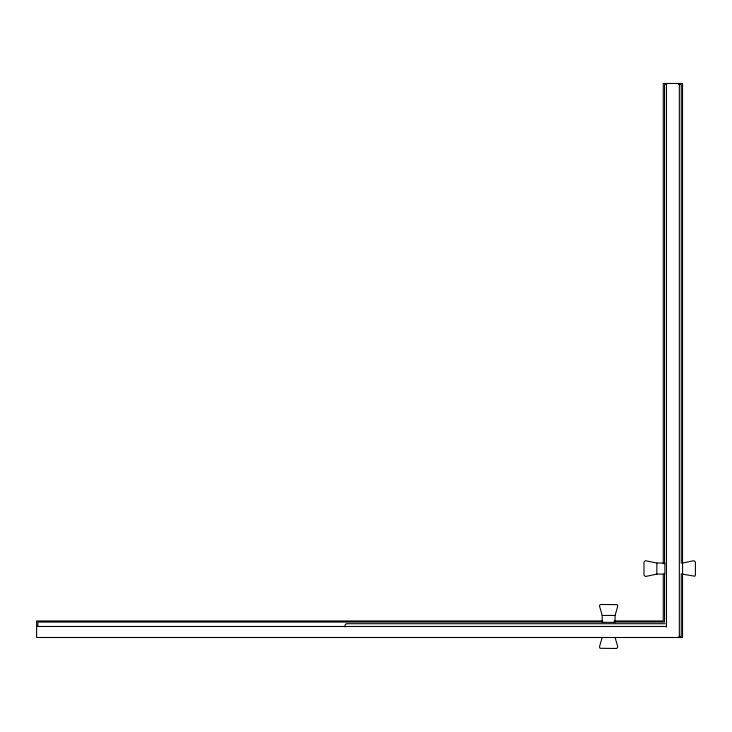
<?xml version="1.0" encoding="UTF-8"?>
<svg xmlns="http://www.w3.org/2000/svg" width="732" height="732" viewBox="0 0 732 732"><rect width="100%" height="100%" fill="white"/><g stroke="black" fill="none" stroke-linecap="round" stroke-linejoin="round"><path stroke-width="1.1" d="M602.171 637.499L599.471 646.868L600.057 648.305L616.774 648.47L617.799 646.868L615.09 637.499M615.09 615.447L617.799 606.078L617.204 604.641L600.487 604.476L599.417 605.648L602.171 615.447L602.207 622.337L615.063 622.337L615.063 615.447L602.171 615.447M682.544 563.045L693.973 560.685L695.4 562.039L695.4 575.142L694.833 576.24L682.544 574.126M666.779 84.583L664.546 84.583L664.546 563.741M679.031 84.583L681.263 84.583L681.263 563.274M656.833 563.045L656.833 574.126L645.414 576.496L643.977 575.142L643.977 562.039L645.414 560.685L656.833 563.045L664.866 563.073L664.866 574.098L656.833 574.098M602.656 620.956L36.6 620.956L36.6 637.499L682.544 637.499L682.544 83.475L663.265 83.475L663.265 563.777M614.093 620.956L663.265 620.956L663.265 574.071M602.793 622.063L37.881 622.063L37.881 626.473M614.23 622.063L664.546 622.063L664.546 574.034M665.196 623.719L346.401 623.719L345.111 624.817L345.111 627.022M36.6 626.473L666.477 626.473M678.976 636.392L681.263 636.392L681.263 573.559M678.042 83.475L679.333 84.583M679.333 83.475L679.333 637.499M666.477 83.475L666.477 627.022"/></g></svg>
